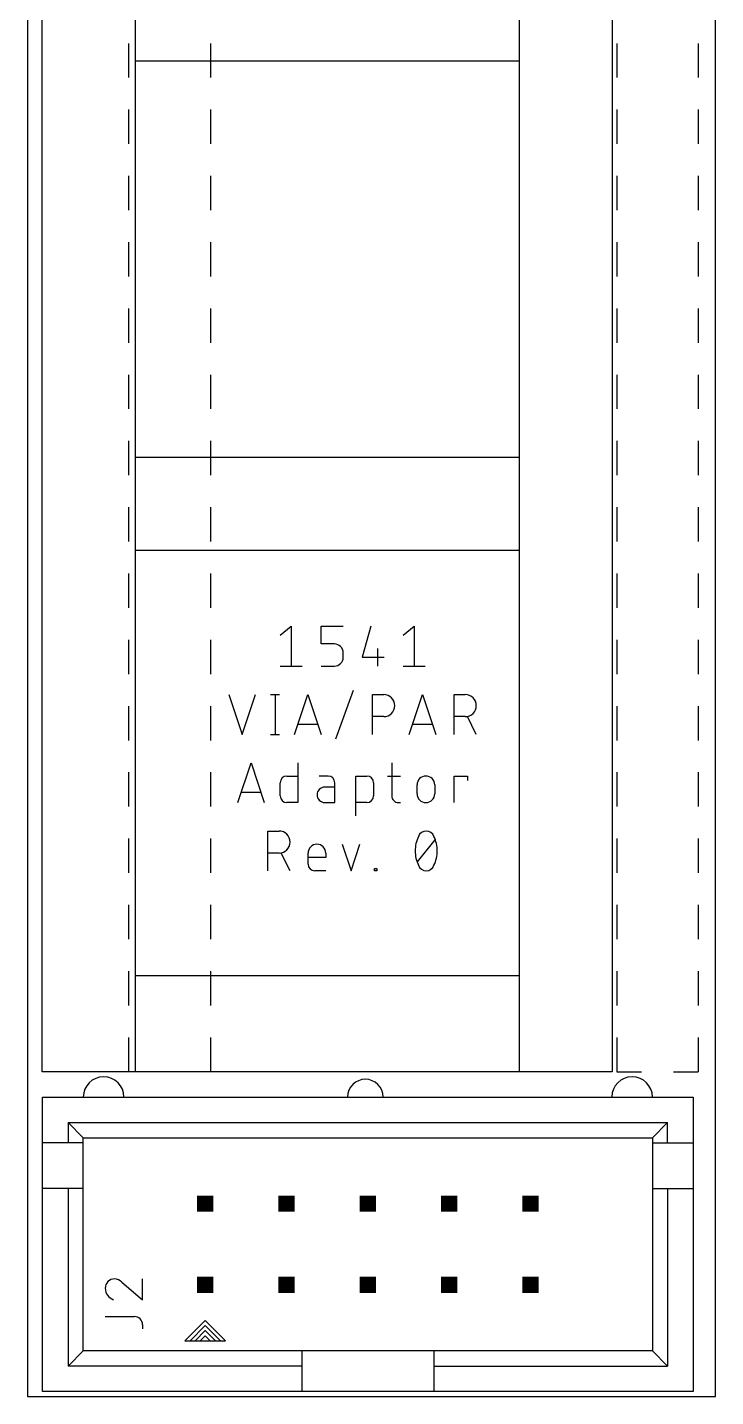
# Model space of a CAD drawing. Extents: x 0 to 54.6, y 0 to 83.9.
# Drawn here: x 0 to 21.5, y 0 to 42.81 of the extents above; entities that cross this region are included whole.
import ezdxf

# ---------------------------------------------------------------- set-up
doc = ezdxf.new("R2010")
doc.units = 0
for name, color, linetype in [('20', 30, 'CONTINUOUS'), ('21', 253, 'CONTINUOUS'), ('25', 253, 'CONTINUOUS'), ('51', 253, 'CONTINUOUS')]:
    doc.layers.add(name, color=color, linetype=linetype)

# ---------------------------------------------------------------- blocks, each defined once
blk = doc.blocks.new('RECT')
blk.add_solid([(-0.5, -0.5), (0.5, -0.5), (-0.5, 0.5), (0.5, 0.5)])

msp = doc.modelspace()

# ---------------------------------------------------------------- linework, layer by layer
at = {"layer": '20'}
for p, q in [((0, 62), (0, 0)), ((21.5, 0), (21.5, 62)), ((0, 0), (21.5, 0))]:
    msp.add_line(p, q, dxfattribs=at)
at = {"layer": '21'}
for p, q in [((0.4662, 10.16), (0.4662, 60.96)), ((18.2662, 60.96), (18.2662, 10.16)), ((3.3662, 44.66), (3.3662, 41.76)), ((15.3663, 44.66), (15.3663, 41.76)), ((3.165, 41.24), (3.165, 42.312)), ((5.715, 42.312), (5.715, 41.24)), ((18.415, 42.312), (18.415, 41.24)), ((20.955, 42.312), (20.955, 41.24)), ((3.3662, 41.76), (3.3662, 29.36)), ((15.3663, 41.76), (3.3662, 41.76)), ((15.3663, 41.76), (15.3663, 29.36)), ((3.165, 39.168), (3.165, 40.24)), ((5.715, 40.24), (5.715, 39.168)), ((18.415, 40.24), (18.415, 39.168)), ((20.955, 40.24), (20.955, 39.168)), ((3.165, 37.096), (3.165, 38.168)), ((5.715, 38.168), (5.715, 37.096)), ((18.415, 38.168), (18.415, 37.096)), ((20.955, 38.168), (20.955, 37.096)), ((3.165, 35.024), (3.165, 36.096)), ((5.715, 36.096), (5.715, 35.024)), ((18.415, 36.096), (18.415, 35.024)), ((20.955, 36.096), (20.955, 35.024)), ((3.165, 32.952), (3.165, 34.024)), ((5.715, 34.024), (5.715, 32.952)), ((18.415, 34.024), (18.415, 32.952)), ((20.955, 34.024), (20.955, 32.952)), ((3.165, 30.88), (3.165, 31.952)), ((5.715, 31.952), (5.715, 30.88)), ((18.415, 31.952), (18.415, 30.88)), ((20.955, 31.952), (20.955, 30.88)), ((3.165, 28.808), (3.165, 29.88)), ((5.715, 29.88), (5.715, 28.808)), ((18.415, 29.88), (18.415, 28.808)), ((20.955, 29.88), (20.955, 28.808)), ((3.3662, 29.36), (3.3662, 26.46)), ((15.3663, 29.36), (3.3662, 29.36)), ((15.3663, 29.36), (15.3663, 26.46)), ((3.165, 26.736), (3.165, 27.808)), ((5.715, 27.808), (5.715, 26.736)), ((18.415, 27.808), (18.415, 26.736)), ((20.955, 27.808), (20.955, 26.736)), ((3.3662, 26.46), (3.3662, 13.16)), ((15.3663, 26.46), (3.3662, 26.46)), ((15.3663, 26.46), (15.3663, 13.16)), ((3.165, 24.664), (3.165, 25.736)), ((5.715, 25.736), (5.715, 24.664)), ((18.415, 25.736), (18.415, 24.664)), ((20.955, 25.736), (20.955, 24.664)), ((7.894, 23.809), (8.2398, 24.0856)), ((8.2398, 24.0856), (8.2398, 22.8409)), ((9.1742, 23.5324), (9.1742, 24.0856)), ((9.1742, 24.0856), (9.8656, 24.0856)), ((10.7309, 24.0856), (10.4544, 23.1175)), ((11.7345, 23.809), (12.0802, 24.0856)), ((12.0802, 24.0856), (12.0802, 22.8409)), ((3.165, 22.592), (3.165, 23.664)), ((5.715, 23.664), (5.715, 22.592)), ((18.415, 23.664), (18.415, 22.592)), ((20.955, 23.664), (20.955, 22.592)), ((9.5891, 23.5324), (9.1742, 23.5324)), ((9.8656, 23.1175), (9.8656, 23.2558)), ((10.9384, 23.3941), (10.9384, 22.8409)), ((7.894, 22.8409), (8.5855, 22.8409)), ((9.1742, 22.8409), (9.5891, 22.8409)), ((10.4544, 23.1175), (11.1458, 23.1175)), ((11.7345, 22.8409), (12.426, 22.8409)), ((6.2967, 21.952), (6.7115, 20.7074)), ((6.7115, 20.7074), (7.1264, 21.952)), ((7.5974, 21.952), (7.8739, 21.952)), ((7.7357, 21.952), (7.7357, 20.7074)), ((8.3449, 20.7074), (8.7598, 21.952)), ((8.7598, 21.952), (9.1746, 20.7074)), ((9.6353, 20.5691), (10.1885, 22.0902)), ((10.7853, 20.7074), (10.7853, 21.952)), ((10.7853, 21.952), (11.131, 21.952)), ((11.9294, 20.7074), (12.3442, 21.952)), ((12.3442, 21.952), (12.7591, 20.7074)), ((13.3319, 20.7074), (13.3319, 21.952)), ((13.3319, 21.952), (13.6776, 21.952)), ((3.165, 20.52), (3.165, 21.592)), ((5.715, 21.592), (5.715, 20.52)), ((18.415, 21.592), (18.415, 20.52)), ((20.955, 21.592), (20.955, 20.52)), ((9.0709, 21.0185), (8.4486, 21.0185)), ((11.131, 21.2605), (10.7853, 21.2605)), ((12.6554, 21.0185), (12.0331, 21.0185)), ((13.6776, 21.2605), (13.3319, 21.2605)), ((14.0233, 20.7074), (13.7468, 21.2605)), ((7.5974, 20.7074), (7.8739, 20.7074)), ((6.5716, 18.5738), (6.9865, 19.8184)), ((6.9865, 19.8184), (7.4013, 18.5738)), ((8.4494, 19.8184), (8.4494, 18.5738)), ((11.3846, 19.8184), (11.3846, 18.7812)), ((3.165, 18.448), (3.165, 19.52)), ((5.715, 19.52), (5.715, 18.448)), ((8.1037, 19.4035), (8.4494, 19.4035)), ((9.3941, 19.4035), (9.1175, 19.4035)), ((10.2601, 18.1589), (10.2601, 19.4035)), ((10.2601, 19.4035), (10.6058, 19.4035)), ((11.2463, 19.4035), (11.6612, 19.4035)), ((13.3336, 18.5738), (13.3336, 19.4035)), ((13.3336, 19.4035), (13.7484, 19.4035)), ((13.7484, 19.4035), (13.7484, 19.2652)), ((18.415, 19.52), (18.415, 18.448)), ((20.955, 19.52), (20.955, 18.448)), ((7.2976, 18.8849), (6.6753, 18.8849)), ((7.8962, 18.7812), (7.8962, 19.196)), ((9.6015, 19.0578), (9.2904, 19.0578)), ((9.6015, 18.5738), (9.6015, 19.196)), ((10.8133, 19.196), (10.8133, 18.7812)), ((12.1719, 18.8503), (12.1719, 19.1269)), ((12.725, 19.1269), (12.725, 18.8503)), ((8.4494, 18.5738), (8.1037, 18.5738)), ((9.2904, 18.5738), (9.6015, 18.5738)), ((10.6058, 18.5738), (10.2601, 18.5738)), ((11.592, 18.5738), (11.6612, 18.5738)), ((7.5153, 16.4401), (7.5153, 17.6848)), ((7.5153, 17.6848), (7.861, 17.6848)), ((3.165, 16.376), (3.165, 17.448)), ((5.715, 17.448), (5.715, 16.376)), ((9.8355, 17.2699), (10.112, 16.4401)), ((10.112, 16.4401), (10.3886, 17.2699)), ((12.1824, 16.7167), (12.7356, 17.4082)), ((18.415, 17.448), (18.415, 16.376)), ((20.955, 17.448), (20.955, 16.376)), ((7.861, 16.9933), (7.5153, 16.9933)), ((8.2067, 16.4401), (7.9301, 16.9933)), ((8.7687, 16.6476), (8.7687, 16.9933)), ((9.3218, 16.855), (8.7687, 16.855)), ((9.3218, 16.9933), (9.3218, 16.855)), ((9.3218, 16.4401), (8.9761, 16.4401)), ((10.8456, 16.4401), (10.8456, 16.5093)), ((10.8456, 16.5093), (10.9147, 16.5093)), ((10.9147, 16.4401), (10.8456, 16.4401)), ((10.9147, 16.5093), (10.9147, 16.4401)), ((3.165, 14.304), (3.165, 15.376)), ((5.715, 15.376), (5.715, 14.304)), ((18.415, 15.376), (18.415, 14.304)), ((20.955, 15.376), (20.955, 14.304)), ((3.165, 12.232), (3.165, 13.304)), ((5.715, 13.304), (5.715, 12.232)), ((18.415, 13.304), (18.415, 12.232)), ((20.955, 13.304), (20.955, 12.232)), ((3.3662, 13.16), (3.3662, 10.16)), ((15.3663, 13.16), (3.3662, 13.16)), ((15.3663, 13.16), (15.3663, 10.16)), ((3.165, 10.16), (3.165, 11.232)), ((5.715, 11.232), (5.715, 10.16)), ((18.415, 11.232), (18.415, 10.16)), ((20.955, 11.232), (20.955, 10.16)), ((3.3662, 10.16), (0.4662, 10.16)), ((3.945, 10.16), (3.175, 10.16)), ((18.2662, 10.16), (3.3662, 10.16)), ((5.715, 10.16), (4.945, 10.16)), ((18.415, 10.16), (19.185, 10.16)), ((20.185, 10.16), (20.955, 10.16)), ((0.4763, 9.3663), (20.7963, 9.3663)), ((0.4763, 7.9375), (0.4763, 9.3663)), ((20.7963, 9.3663), (20.7963, 7.9375)), ((1.27, 8.5725), (20.0025, 8.5725)), ((1.27, 8.5725), (1.27, 7.9375)), ((1.27, 8.5725), (1.7463, 8.0963)), ((19.5263, 8.0963), (20.0025, 8.5725)), ((20.0025, 7.9375), (20.0025, 8.5725)), ((0.4763, 6.5088), (0.4763, 7.9375)), ((1.27, 7.9375), (0.4763, 7.9375)), ((1.7463, 7.9375), (1.27, 7.9375)), ((1.7463, 8.0963), (19.5263, 8.0963)), ((1.7463, 7.9375), (1.7463, 8.0963)), ((1.7463, 6.5088), (1.7463, 7.9375)), ((19.5263, 8.0963), (19.5263, 7.9375)), ((19.5263, 7.9375), (19.5263, 6.5088)), ((19.5263, 7.9375), (20.0025, 7.9375)), ((20.0025, 7.9375), (20.7963, 7.9375)), ((20.7963, 7.9375), (20.7963, 6.5088)), ((0.4763, 0.1587), (0.4763, 6.5088)), ((1.27, 6.5088), (0.4763, 6.5088)), ((1.7463, 6.5088), (1.27, 6.5088)), ((1.27, 6.5088), (1.27, 0.9525)), ((1.7463, 1.4287), (1.7463, 6.5088)), ((19.5263, 6.5088), (19.5263, 1.4287)), ((19.5263, 6.5088), (20.0025, 6.5088)), ((20.0025, 6.5088), (20.7963, 6.5088)), ((20.0025, 6.5088), (20.0025, 0.9525)), ((20.7963, 6.5088), (20.7963, 0.1587)), ((5.5563, 2.3813), (4.9213, 1.7463)), ((5.5563, 2.2225), (5.08, 1.7463)), ((6.1913, 1.7463), (5.5563, 2.3813)), ((6.0324, 1.7463), (5.5563, 2.2225)), ((4.9213, 1.7463), (5.08, 1.7463)), ((5.08, 1.7463), (5.2388, 1.7463)), ((5.5563, 2.0638), (5.2388, 1.7463)), ((5.2388, 1.7463), (5.3975, 1.7463)), ((5.5563, 1.905), (5.3975, 1.7463)), ((5.3975, 1.7463), (5.7149, 1.7463)), ((5.8738, 1.7463), (5.5563, 2.0638)), ((5.7149, 1.7463), (5.5563, 1.905)), ((5.7149, 1.7463), (5.8738, 1.7463)), ((5.8738, 1.7463), (6.0324, 1.7463)), ((6.0324, 1.7463), (6.1913, 1.7463)), ((1.27, 0.9525), (1.7463, 1.4287)), ((8.5724, 1.4287), (1.7463, 1.4287)), ((12.7001, 1.4287), (8.5724, 1.4287)), ((8.5724, 1.4287), (8.5724, 0.9525)), ((19.5263, 1.4287), (12.7001, 1.4287)), ((12.7001, 1.4287), (12.7001, 0.9525)), ((19.5263, 1.4287), (20.0025, 0.9525)), ((8.5724, 0.9525), (1.27, 0.9525)), ((8.5724, 0.9525), (8.5724, 0.1587)), ((12.7001, 0.9525), (12.7001, 0.1587)), ((12.7001, 0.9525), (20.0025, 0.9525)), ((8.5724, 0.1587), (0.4763, 0.1587)), ((12.7001, 0.1587), (8.5724, 0.1587)), ((20.7963, 0.1587), (12.7001, 0.1587))]:
    msp.add_line(p, q, dxfattribs=at)
for centre, radius, start, end in [((9.5891, 23.2558), 0.2766, 0, 90), ((9.5891, 23.1175), 0.2766, 270, 359.9994), ((11.131, 21.6062), 0.3457, 270, 90), ((13.6776, 21.6062), 0.3457, 270, 90), ((8.1037, 19.196), 0.2074, 90, 180), ((9.3941, 19.196), 0.2074, 0, 90), ((10.6058, 19.196), 0.2074, 0, 90), ((12.4485, 19.1269), 0.2766, 0, 180), ((9.2904, 18.8158), 0.242, 90, 270), ((12.4485, 18.8503), 0.2766, 180, 0), ((8.1037, 18.7812), 0.2074, 180, 270), ((10.6058, 18.7812), 0.2074, 270, 0), ((11.592, 18.7812), 0.2074, 180, 270.0009), ((7.861, 17.339), 0.3457, 270, 90), ((12.459, 17.4289), 0.2558, 90, 161.0757), ((12.459, 17.4289), 0.2558, 18.9234, 90.0002), ((9.0452, 16.9933), 0.2766, 0, 180), ((13.1389, 17.0625), 1.0256, 154.0109, 180), ((11.7791, 17.0625), 1.0256, 0, 25.9898), ((13.139, 17.0625), 1.0257, 180.0001, 205.9888), ((11.7791, 17.0625), 1.0256, 334.0104, 359.9999), ((8.9761, 16.6476), 0.2074, 180, 270), ((12.459, 16.696), 0.2558, 198.9251, 270.0002), ((12.459, 16.696), 0.2558, 270, 341.0761), ((2.3813, 9.3663), 0.635, 0, 180), ((10.5569, 9.3663), 0.5556, 0, 180), ((18.8912, 9.3663), 0.635, 0, 180)]:
    msp.add_arc(centre, radius, start, end, dxfattribs=at)
at = {"layer": '25'}
for p, q in [((2.9513, 3.5831), (3.6005, 3.0313)), ((3.6005, 3.0313), (3.6005, 3.6804)), ((2.4321, 2.504), (3.3408, 2.504)), ((3.6005, 2.2443), (3.6005, 2.1145))]:
    msp.add_line(p, q, dxfattribs=at)
for centre, radius, start, end in [((2.7242, 3.3883), 0.2921, 90, 180), ((2.7242, 3.3667), 0.3137, 43.6034, 90.0002), ((2.8073, 3.3883), 0.3753, 180.0001, 252.0554), ((3.3408, 2.2443), 0.2596, 0, 90)]:
    msp.add_arc(centre, radius, start, end, dxfattribs=at)

# ---------------------------------------------------------------- block references
at = {"layer": '51', "xscale": 0.508, "yscale": 0.508}
for p in [(5.5563, 6.0325), (8.0962, 6.0325), (10.6363, 6.0325), (13.1763, 6.0325), (15.7163, 6.0325), (5.5563, 3.4925), (8.0962, 3.4925), (10.6363, 3.4925), (13.1763, 3.4925), (15.7163, 3.4925)]:
    msp.add_blockref('RECT', p, dxfattribs=at)

doc.saveas('drawing.dxf')
